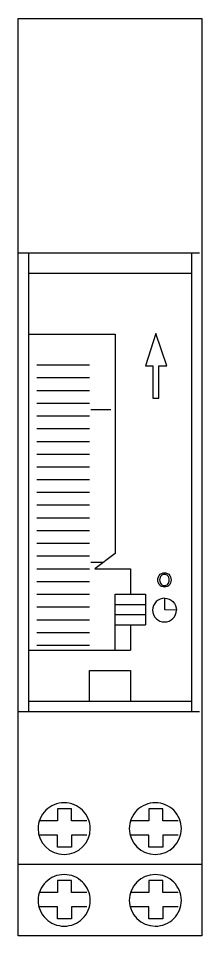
# Model space of a CAD drawing. Header units: millimetres. Extents: x 2268 to 4339, y 1619 to 2163.
# Drawn here: x 2267.9 to 2288.9, y 1935 to 2039.7 of the extents above; entities that cross this region are included whole.
import ezdxf

# ---------------------------------------------------------------- set-up
doc = ezdxf.new("R2010")
doc.units = ezdxf.units.MM

msp = doc.modelspace()

# ---------------------------------------------------------------- linework, layer by layer
for points in [[(2267.93, 2039.73), (2288.89, 2039.73), (2288.89, 1934.96), (2267.93, 1934.96)], [(2283.3, 2000.04), (2283.3, 1996.34), (2284, 1996.34), (2284, 2000.04), (2284.92, 2000.04), (2283.65, 2003.74), (2282.47, 2000.04)]]:
    msp.add_lwpolyline(points, close=True)
for points in [[(2267.93, 2012.96), (2288.64, 2012.96)], [(2269.1, 2012.96), (2269.1, 1960.57)], [(2287.72, 2012.96), (2287.72, 1960.57)], [(2269.1, 2010.63), (2287.72, 2010.63)], [(2269.1, 2003.65), (2278.99, 2003.65)], [(2278.99, 2003.65), (2278.99, 1978.62)], [(2270.03, 2000.15), (2276.08, 2000.15)], [(2270.03, 1998.7), (2276.08, 1998.7)], [(2270.03, 1997.24), (2276.08, 1997.24)], [(2270.03, 1995.79), (2276.08, 1995.79)], [(2276.23, 1995.05), (2278.49, 1995.05)], [(2270.03, 1994.33), (2276.08, 1994.33)], [(2270.03, 1992.88), (2276.08, 1992.88)], [(2270.03, 1991.42), (2276.08, 1991.42)], [(2270.03, 1989.97), (2276.08, 1989.97)], [(2270.03, 1988.51), (2276.08, 1988.51)], [(2270.03, 1987.06), (2276.08, 1987.06)], [(2270.03, 1985.6), (2276.08, 1985.6)], [(2270.03, 1984.15), (2276.08, 1984.15)], [(2270.03, 1982.69), (2276.08, 1982.69)], [(2270.03, 1981.24), (2276.08, 1981.24)], [(2270.03, 1979.78), (2276.08, 1979.78)], [(2270.03, 1978.33), (2276.08, 1978.33)], [(2278.99, 1978.62), (2276.66, 1976.87)], [(2276.23, 1977.61), (2277.65, 1977.61)], [(2270.03, 1976.87), (2276.08, 1976.87)], [(2276.66, 1976.87), (2280.74, 1976.87)], [(2280.74, 1976.87), (2280.74, 1973.96)], [(2270.03, 1975.42), (2276.08, 1975.42)], [(2270.03, 1973.96), (2276.08, 1973.96)], [(2278.99, 1967.56), (2278.99, 1973.96), (2282.48, 1973.96)], [(2282.48, 1973.96), (2282.48, 1970.47)], [(2270.03, 1972.51), (2276.08, 1972.51)], [(2278.99, 1972.8), (2282.48, 1972.8)], [(2270.03, 1971.05), (2276.08, 1971.05)], [(2278.99, 1971.63), (2282.48, 1971.63)], [(2278.99, 1970.47), (2282.48, 1970.47)], [(2280.74, 1970.47), (2280.74, 1967.56)], [(2270.03, 1969.59), (2276.08, 1969.59)], [(2270.03, 1968.14), (2276.08, 1968.14)], [(2269.1, 1967.56), (2280.74, 1967.56)], [(2276.08, 1961.74), (2276.08, 1965.23), (2280.74, 1965.23), (2280.74, 1961.74)], [(2269.1, 1961.74), (2287.72, 1961.74)], [(2267.93, 1960.57), (2288.64, 1960.57)], [(2275.77, 1948.08), (2274.02, 1948.08), (2274.02, 1949.46), (2272.42, 1949.46), (2272.42, 1948.08), (2270.3, 1948.08)], [(2286.19, 1948.08), (2284.45, 1948.08), (2284.45, 1949.46), (2282.84, 1949.46), (2282.84, 1948.08), (2280.72, 1948.08)], [(2275.77, 1946.44), (2274.02, 1946.44), (2274.02, 1945.06), (2272.42, 1945.06), (2272.42, 1946.44), (2270.3, 1946.44)], [(2286.19, 1946.44), (2284.45, 1946.44), (2284.45, 1945.06), (2282.84, 1945.06), (2282.84, 1946.44), (2280.72, 1946.44)], [(2267.93, 1943.11), (2288.89, 1943.11)], [(2275.77, 1939.89), (2274.02, 1939.89), (2274.02, 1941.27), (2272.42, 1941.27), (2272.42, 1939.89), (2270.3, 1939.89)], [(2286.19, 1939.89), (2284.45, 1939.89), (2284.45, 1941.27), (2282.84, 1941.27), (2282.84, 1939.89), (2280.72, 1939.89)], [(2275.77, 1938.25), (2274.02, 1938.25), (2274.02, 1936.87), (2272.42, 1936.87), (2272.42, 1938.25), (2270.3, 1938.25)], [(2286.19, 1938.25), (2284.45, 1938.25), (2284.45, 1936.87), (2282.84, 1936.87), (2282.84, 1938.25), (2280.72, 1938.25)]]:
    msp.add_lwpolyline(points)
msp.add_lwpolyline([(2284.64, 1973.5, -0.414373), (2286.01, 1972.15), (2284.67, 1972.17), (2284.67, 1973.5, 0.414373), (2283.27, 1972.15, 0.414274), (2284.64, 1970.79, 0.414274), (2286.01, 1972.15)], format="xyb")
for points in [[(2273.17, 1944.24, 0.414195), (2276.15, 1947.19, 0.414318), (2273.17, 1950.13, 0.414318), (2270.19, 1947.19, 0.414195)], [(2283.59, 1944.24, 0.414195), (2286.57, 1947.19, 0.414318), (2283.59, 1950.13, 0.414234), (2280.61, 1947.19, 0.414111)], [(2273.17, 1936.05, 0.414233), (2276.15, 1938.99, 0.414233), (2273.17, 1941.94, 0.414233), (2270.19, 1938.99, 0.414233)], [(2283.59, 1936.05, 0.414233), (2286.57, 1938.99, 0.414233), (2283.59, 1941.94, 0.414149), (2280.61, 1938.99, 0.414149)]]:
    msp.add_lwpolyline(points, format="xyb", close=True)
for points in [[(2283.88, 1975.59), (2283.88, 1975.81), (2283.95, 1976.07), (2284.15, 1976.24)], [(2284.25, 1976.07), (2284.15, 1975.96), (2284.08, 1975.78), (2284.08, 1975.59)], [(2284.15, 1976.24), (2284.23, 1976.3), (2284.42, 1976.4), (2284.63, 1976.4)], [(2284.63, 1976.22), (2284.49, 1976.22), (2284.35, 1976.17), (2284.25, 1976.07)], [(2284.63, 1976.4), (2284.85, 1976.4), (2285.04, 1976.3), (2285.12, 1976.24)], [(2285.01, 1976.07), (2284.92, 1976.17), (2284.77, 1976.22), (2284.63, 1976.22)], [(2285.19, 1975.59), (2285.19, 1975.78), (2285.12, 1975.96), (2285.01, 1976.07)], [(2285.12, 1976.24), (2285.32, 1976.07), (2285.39, 1975.81), (2285.39, 1975.59)], [(2284.15, 1974.94), (2283.95, 1975.11), (2283.88, 1975.37), (2283.88, 1975.59)], [(2284.08, 1975.59), (2284.08, 1975.4), (2284.15, 1975.22), (2284.25, 1975.11)], [(2284.25, 1975.11), (2284.35, 1975.01), (2284.49, 1974.96), (2284.63, 1974.96)], [(2284.63, 1974.96), (2284.77, 1974.96), (2284.92, 1975.01), (2285.01, 1975.11)], [(2285.01, 1975.11), (2285.12, 1975.22), (2285.19, 1975.4), (2285.19, 1975.59)], [(2285.39, 1975.59), (2285.39, 1975.37), (2285.32, 1975.11), (2285.12, 1974.94)], [(2284.63, 1974.78), (2284.42, 1974.78), (2284.23, 1974.88), (2284.15, 1974.94)], [(2285.12, 1974.94), (2285.04, 1974.88), (2284.85, 1974.78), (2284.63, 1974.78)]]:
    msp.add_open_spline(points, degree=3)

doc.saveas('drawing.dxf')
